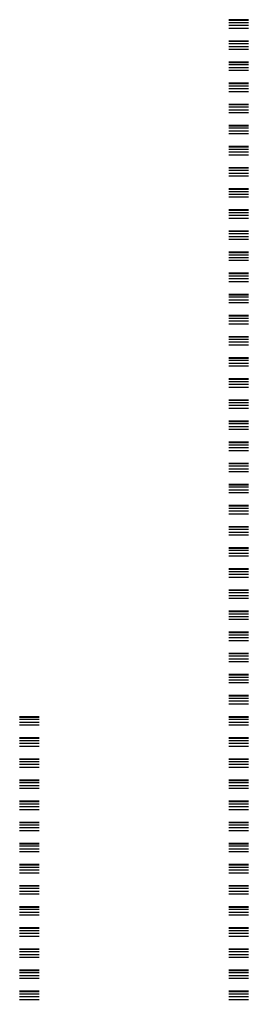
# Model space of a CAD drawing. Header units: millimetres. Extents: x 11948722 to 13111668, y -10771712 to -10232988.
# Drawn here: x 12301136 to 12317395, y -10679127 to -10609527 of the extents above; entities that cross this region are included whole.
import ezdxf

# ---------------------------------------------------------------- set-up
doc = ezdxf.new("R2010")
doc.units = ezdxf.units.MM
doc.header["$LTSCALE"] = 150
doc.header["$MEASUREMENT"] = 0
doc.layers.add('Xref-계단단면도$0$A-CEIL', color=6, linetype='CONTINUOUS')

msp = doc.modelspace()

# ---------------------------------------------------------------- linework, layer by layer
at = {"layer": 'Xref-계단단면도$0$A-CEIL', "ltscale": 1200}
for p, q in [((12316004.9, -10609527.1), (12317394.8, -10609527.1)), ((12316004.9, -10609567.1), (12317394.8, -10609567.1)), ((12316004.9, -10609727.1), (12317394.8, -10609727.1)), ((12316004.9, -10609927.1), (12317394.8, -10609927.1)), ((12316004.9, -10610127.1), (12317394.8, -10610127.1)), ((12316004.9, -10611027.1), (12317394.8, -10611027.1)), ((12316004.9, -10611067.1), (12317394.8, -10611067.1)), ((12316004.9, -10611227.1), (12317394.8, -10611227.1)), ((12316004.9, -10611427.1), (12317394.8, -10611427.1)), ((12316004.9, -10611627.1), (12317394.8, -10611627.1)), ((12316004.9, -10612527.1), (12317394.8, -10612527.1)), ((12316004.9, -10612567.1), (12317394.8, -10612567.1)), ((12316004.9, -10612727.1), (12317394.8, -10612727.1)), ((12316004.9, -10612927.1), (12317394.8, -10612927.1)), ((12316004.9, -10613127.1), (12317394.8, -10613127.1)), ((12316004.9, -10614027.1), (12317394.8, -10614027.1)), ((12316004.9, -10614067.1), (12317394.8, -10614067.1)), ((12316004.9, -10614227.1), (12317394.8, -10614227.1)), ((12316004.9, -10614427.1), (12317394.8, -10614427.1)), ((12316004.9, -10614627.1), (12317394.8, -10614627.1)), ((12316004.9, -10615527.1), (12317394.8, -10615527.1)), ((12316004.9, -10615567.1), (12317394.8, -10615567.1)), ((12316004.9, -10615727.1), (12317394.8, -10615727.1)), ((12316004.9, -10615927.1), (12317394.8, -10615927.1)), ((12316004.9, -10616127.1), (12317394.8, -10616127.1)), ((12316004.9, -10617027.1), (12317394.8, -10617027.1)), ((12316004.9, -10617067.1), (12317394.8, -10617067.1)), ((12316004.9, -10617227.1), (12317394.8, -10617227.1)), ((12316004.9, -10617427.1), (12317394.8, -10617427.1)), ((12316004.9, -10617627.1), (12317394.8, -10617627.1)), ((12316004.9, -10618527.1), (12317394.8, -10618527.1)), ((12316004.9, -10618567.1), (12317394.8, -10618567.1)), ((12316004.9, -10618727.1), (12317394.8, -10618727.1)), ((12316004.9, -10618927.1), (12317394.8, -10618927.1)), ((12316004.9, -10619127.1), (12317394.8, -10619127.1)), ((12316004.9, -10620027.1), (12317394.8, -10620027.1)), ((12316004.9, -10620067.1), (12317394.8, -10620067.1)), ((12316004.9, -10620227.1), (12317394.8, -10620227.1)), ((12316004.9, -10620427.1), (12317394.8, -10620427.1)), ((12316004.9, -10620627.1), (12317394.8, -10620627.1)), ((12316004.9, -10621527.1), (12317394.8, -10621527.1)), ((12316004.9, -10621567.1), (12317394.8, -10621567.1)), ((12316004.9, -10621727.1), (12317394.8, -10621727.1)), ((12316004.9, -10621927.1), (12317394.8, -10621927.1)), ((12316004.9, -10622127.1), (12317394.8, -10622127.1)), ((12316004.9, -10623027.1), (12317394.8, -10623027.1)), ((12316004.9, -10623067.1), (12317394.8, -10623067.1)), ((12316004.9, -10623227.1), (12317394.8, -10623227.1)), ((12316004.9, -10623427.1), (12317394.8, -10623427.1)), ((12316004.9, -10623627.1), (12317394.8, -10623627.1)), ((12316004.9, -10624527.1), (12317394.8, -10624527.1)), ((12316004.9, -10624567.1), (12317394.8, -10624567.1)), ((12316004.9, -10624727.1), (12317394.8, -10624727.1)), ((12316004.9, -10624927.1), (12317394.8, -10624927.1)), ((12316004.9, -10625127.1), (12317394.8, -10625127.1)), ((12316004.9, -10626027.1), (12317394.8, -10626027.1)), ((12316004.9, -10626067.1), (12317394.8, -10626067.1)), ((12316004.9, -10626227.1), (12317394.8, -10626227.1)), ((12316004.9, -10626427.1), (12317394.8, -10626427.1)), ((12316004.9, -10626627.1), (12317394.8, -10626627.1)), ((12316004.9, -10627527.1), (12317394.8, -10627527.1)), ((12316004.9, -10627567.1), (12317394.8, -10627567.1)), ((12316004.9, -10627727.1), (12317394.8, -10627727.1)), ((12316004.9, -10627927.1), (12317394.8, -10627927.1)), ((12316004.9, -10628127.1), (12317394.8, -10628127.1)), ((12316004.9, -10629027.1), (12317394.8, -10629027.1)), ((12316004.9, -10629067.1), (12317394.8, -10629067.1)), ((12316004.9, -10629227.1), (12317394.8, -10629227.1)), ((12316004.9, -10629427.1), (12317394.8, -10629427.1)), ((12316004.9, -10629627.1), (12317394.8, -10629627.1)), ((12316004.9, -10630527.1), (12317394.8, -10630527.1)), ((12316004.9, -10630567.1), (12317394.8, -10630567.1)), ((12316004.9, -10630727.1), (12317394.8, -10630727.1)), ((12316004.9, -10630927.1), (12317394.8, -10630927.1)), ((12316004.9, -10631127.1), (12317394.8, -10631127.1)), ((12316004.9, -10632027.1), (12317394.8, -10632027.1)), ((12316004.9, -10632067.1), (12317394.8, -10632067.1)), ((12316004.9, -10632227.1), (12317394.8, -10632227.1)), ((12316004.9, -10632427.1), (12317394.8, -10632427.1)), ((12316004.9, -10632627.1), (12317394.8, -10632627.1)), ((12316004.9, -10633527.1), (12317394.8, -10633527.1)), ((12316004.9, -10633567.1), (12317394.8, -10633567.1)), ((12316004.9, -10633727.1), (12317394.8, -10633727.1)), ((12316004.9, -10633927.1), (12317394.8, -10633927.1)), ((12316004.9, -10634127.1), (12317394.8, -10634127.1)), ((12316004.9, -10635027.1), (12317394.8, -10635027.1)), ((12316004.9, -10635067.1), (12317394.8, -10635067.1)), ((12316004.9, -10635227.1), (12317394.8, -10635227.1)), ((12316004.9, -10635427.1), (12317394.8, -10635427.1)), ((12316004.9, -10635627.1), (12317394.8, -10635627.1)), ((12316004.9, -10636527.1), (12317394.8, -10636527.1)), ((12316004.9, -10636567.1), (12317394.8, -10636567.1)), ((12316004.9, -10636727.1), (12317394.8, -10636727.1)), ((12316004.9, -10636927.1), (12317394.8, -10636927.1)), ((12316004.9, -10637127.1), (12317394.8, -10637127.1)), ((12316004.9, -10638027.1), (12317394.8, -10638027.1)), ((12316004.9, -10638067.1), (12317394.8, -10638067.1)), ((12316004.9, -10638227.1), (12317394.8, -10638227.1)), ((12316004.9, -10638427.1), (12317394.8, -10638427.1)), ((12316004.9, -10638627.1), (12317394.8, -10638627.1)), ((12316004.9, -10639527.1), (12317394.8, -10639527.1)), ((12316004.9, -10639567.1), (12317394.8, -10639567.1)), ((12316004.9, -10639727.1), (12317394.8, -10639727.1)), ((12316004.9, -10639927.1), (12317394.8, -10639927.1)), ((12316004.9, -10640127.1), (12317394.8, -10640127.1)), ((12316004.9, -10641027.1), (12317394.8, -10641027.1)), ((12316004.9, -10641067.1), (12317394.8, -10641067.1)), ((12316004.9, -10641227.1), (12317394.8, -10641227.1)), ((12316004.9, -10641427.1), (12317394.8, -10641427.1)), ((12316004.9, -10641627.1), (12317394.8, -10641627.1)), ((12316004.9, -10642527.1), (12317394.8, -10642527.1)), ((12316004.9, -10642567.1), (12317394.8, -10642567.1)), ((12316004.9, -10642727.1), (12317394.8, -10642727.1)), ((12316004.9, -10642927.1), (12317394.8, -10642927.1)), ((12316004.9, -10643127.1), (12317394.8, -10643127.1)), ((12316004.9, -10644027.1), (12317394.8, -10644027.1)), ((12316004.9, -10644067.1), (12317394.8, -10644067.1)), ((12316004.9, -10644227.1), (12317394.8, -10644227.1)), ((12316004.9, -10644427.1), (12317394.8, -10644427.1)), ((12316004.9, -10644627.1), (12317394.8, -10644627.1)), ((12316004.9, -10645527.1), (12317394.8, -10645527.1)), ((12316004.9, -10645567.1), (12317394.8, -10645567.1)), ((12316004.9, -10645727.1), (12317394.8, -10645727.1)), ((12316004.9, -10645927.1), (12317394.8, -10645927.1)), ((12316004.9, -10646127.1), (12317394.8, -10646127.1)), ((12316004.9, -10647027.1), (12317394.8, -10647027.1)), ((12316004.9, -10647067.1), (12317394.8, -10647067.1)), ((12316004.9, -10647227.1), (12317394.8, -10647227.1)), ((12316004.9, -10647427.1), (12317394.8, -10647427.1)), ((12316004.9, -10647627.1), (12317394.8, -10647627.1)), ((12316004.9, -10648527.1), (12317394.8, -10648527.1)), ((12316004.9, -10648567.1), (12317394.8, -10648567.1)), ((12316004.9, -10648727.1), (12317394.8, -10648727.1)), ((12316004.9, -10648927.1), (12317394.8, -10648927.1)), ((12316004.9, -10649127.1), (12317394.8, -10649127.1)), ((12316004.9, -10650027.1), (12317394.8, -10650027.1)), ((12316004.9, -10650067.1), (12317394.8, -10650067.1)), ((12316004.9, -10650227.1), (12317394.8, -10650227.1)), ((12316004.9, -10650427.1), (12317394.8, -10650427.1)), ((12316004.9, -10650627.1), (12317394.8, -10650627.1)), ((12316004.9, -10651527.1), (12317394.8, -10651527.1)), ((12316004.9, -10651567.1), (12317394.8, -10651567.1)), ((12316004.9, -10651727.1), (12317394.8, -10651727.1)), ((12316004.9, -10651927.1), (12317394.8, -10651927.1)), ((12316004.9, -10652127.1), (12317394.8, -10652127.1)), ((12316004.9, -10653027.1), (12317394.8, -10653027.1)), ((12316004.9, -10653067.1), (12317394.8, -10653067.1)), ((12316004.9, -10653227.1), (12317394.8, -10653227.1)), ((12316004.9, -10653427.1), (12317394.8, -10653427.1)), ((12316004.9, -10653627.1), (12317394.8, -10653627.1)), ((12316004.9, -10654527.1), (12317394.8, -10654527.1)), ((12316004.9, -10654567.1), (12317394.8, -10654567.1)), ((12316004.9, -10654727.1), (12317394.8, -10654727.1)), ((12316004.9, -10654927.1), (12317394.8, -10654927.1)), ((12316004.9, -10655127.1), (12317394.8, -10655127.1)), ((12316004.9, -10656027.1), (12317394.8, -10656027.1)), ((12316004.9, -10656067.1), (12317394.8, -10656067.1)), ((12316004.9, -10656227.1), (12317394.8, -10656227.1)), ((12316004.9, -10656427.1), (12317394.8, -10656427.1)), ((12316004.9, -10656627.1), (12317394.8, -10656627.1)), ((12316004.9, -10657527.1), (12317394.8, -10657527.1)), ((12316004.9, -10657567.1), (12317394.8, -10657567.1)), ((12316004.9, -10657727.1), (12317394.8, -10657727.1)), ((12316004.9, -10657927.1), (12317394.8, -10657927.1)), ((12316004.9, -10658127.1), (12317394.8, -10658127.1)), ((12301136.1, -10659027.1), (12302526, -10659027.1)), ((12301136.1, -10659067.1), (12302526, -10659067.1)), ((12301136.1, -10659227.1), (12302526, -10659227.1)), ((12316004.9, -10659027.1), (12317394.8, -10659027.1)), ((12316004.9, -10659067.1), (12317394.8, -10659067.1)), ((12316004.9, -10659227.1), (12317394.8, -10659227.1)), ((12301136.1, -10659427.1), (12302526, -10659427.1)), ((12301136.1, -10659627.1), (12302526, -10659627.1)), ((12316004.9, -10659427.1), (12317394.8, -10659427.1)), ((12316004.9, -10659627.1), (12317394.8, -10659627.1)), ((12301136.1, -10660527.1), (12302526, -10660527.1)), ((12301136.1, -10660567.1), (12302526, -10660567.1)), ((12316004.9, -10660527.1), (12317394.8, -10660527.1)), ((12316004.9, -10660567.1), (12317394.8, -10660567.1)), ((12301136.1, -10660727.1), (12302526, -10660727.1)), ((12301136.1, -10660927.1), (12302526, -10660927.1)), ((12301136.1, -10661127.1), (12302526, -10661127.1)), ((12316004.9, -10660727.1), (12317394.8, -10660727.1)), ((12316004.9, -10660927.1), (12317394.8, -10660927.1)), ((12316004.9, -10661127.1), (12317394.8, -10661127.1)), ((12301136.1, -10662027.1), (12302526, -10662027.1)), ((12301136.1, -10662067.1), (12302526, -10662067.1)), ((12301136.1, -10662227.1), (12302526, -10662227.1)), ((12301136.1, -10662427.1), (12302526, -10662427.1)), ((12301136.1, -10662627.1), (12302526, -10662627.1)), ((12316004.9, -10662027.1), (12317394.8, -10662027.1)), ((12316004.9, -10662067.1), (12317394.8, -10662067.1)), ((12316004.9, -10662227.1), (12317394.8, -10662227.1)), ((12316004.9, -10662427.1), (12317394.8, -10662427.1)), ((12316004.9, -10662627.1), (12317394.8, -10662627.1)), ((12301136.1, -10663527.1), (12302526, -10663527.1)), ((12301136.1, -10663567.1), (12302526, -10663567.1)), ((12301136.1, -10663727.1), (12302526, -10663727.1)), ((12301136.1, -10663927.1), (12302526, -10663927.1)), ((12316004.9, -10663527.1), (12317394.8, -10663527.1)), ((12316004.9, -10663567.1), (12317394.8, -10663567.1)), ((12316004.9, -10663727.1), (12317394.8, -10663727.1)), ((12316004.9, -10663927.1), (12317394.8, -10663927.1)), ((12301136.1, -10664127.1), (12302526, -10664127.1)), ((12316004.9, -10664127.1), (12317394.8, -10664127.1)), ((12301136.1, -10665027.1), (12302526, -10665027.1)), ((12301136.1, -10665067.1), (12302526, -10665067.1)), ((12301136.1, -10665227.1), (12302526, -10665227.1)), ((12301136.1, -10665427.1), (12302526, -10665427.1)), ((12316004.9, -10665027.1), (12317394.8, -10665027.1)), ((12316004.9, -10665067.1), (12317394.8, -10665067.1)), ((12316004.9, -10665227.1), (12317394.8, -10665227.1)), ((12316004.9, -10665427.1), (12317394.8, -10665427.1)), ((12301136.1, -10665627.1), (12302526, -10665627.1)), ((12316004.9, -10665627.1), (12317394.8, -10665627.1)), ((12301136.1, -10666527.1), (12302526, -10666527.1)), ((12301136.1, -10666567.1), (12302526, -10666567.1)), ((12301136.1, -10666727.1), (12302526, -10666727.1)), ((12316004.9, -10666527.1), (12317394.8, -10666527.1)), ((12316004.9, -10666567.1), (12317394.8, -10666567.1)), ((12316004.9, -10666727.1), (12317394.8, -10666727.1)), ((12301136.1, -10666927.1), (12302526, -10666927.1)), ((12301136.1, -10667127.1), (12302526, -10667127.1)), ((12316004.9, -10666927.1), (12317394.8, -10666927.1)), ((12316004.9, -10667127.1), (12317394.8, -10667127.1)), ((12301136.1, -10668027.1), (12302526, -10668027.1)), ((12301136.1, -10668067.1), (12302526, -10668067.1)), ((12301136.1, -10668227.1), (12302526, -10668227.1)), ((12316004.9, -10668027.1), (12317394.8, -10668027.1)), ((12316004.9, -10668067.1), (12317394.8, -10668067.1)), ((12316004.9, -10668227.1), (12317394.8, -10668227.1)), ((12301136.1, -10668427.1), (12302526, -10668427.1)), ((12301136.1, -10668627.1), (12302526, -10668627.1)), ((12316004.9, -10668427.1), (12317394.8, -10668427.1)), ((12316004.9, -10668627.1), (12317394.8, -10668627.1)), ((12301136.1, -10669527.1), (12302526, -10669527.1)), ((12301136.1, -10669567.1), (12302526, -10669567.1)), ((12316004.9, -10669527.1), (12317394.8, -10669527.1)), ((12316004.9, -10669567.1), (12317394.8, -10669567.1)), ((12301136.1, -10669727.1), (12302526, -10669727.1)), ((12301136.1, -10669927.1), (12302526, -10669927.1)), ((12301136.1, -10670127.1), (12302526, -10670127.1)), ((12316004.9, -10669727.1), (12317394.8, -10669727.1)), ((12316004.9, -10669927.1), (12317394.8, -10669927.1)), ((12316004.9, -10670127.1), (12317394.8, -10670127.1)), ((12301136.1, -10671027.1), (12302526, -10671027.1)), ((12301136.1, -10671067.1), (12302526, -10671067.1)), ((12316004.9, -10671027.1), (12317394.8, -10671027.1)), ((12316004.9, -10671067.1), (12317394.8, -10671067.1)), ((12301136.1, -10671227.1), (12302526, -10671227.1)), ((12301136.1, -10671427.1), (12302526, -10671427.1)), ((12301136.1, -10671627.1), (12302526, -10671627.1)), ((12316004.9, -10671227.1), (12317394.8, -10671227.1)), ((12316004.9, -10671427.1), (12317394.8, -10671427.1)), ((12316004.9, -10671627.1), (12317394.8, -10671627.1)), ((12301136.1, -10672527.1), (12302526, -10672527.1)), ((12301136.1, -10672567.1), (12302526, -10672567.1)), ((12301136.1, -10672727.1), (12302526, -10672727.1)), ((12301136.1, -10672927.1), (12302526, -10672927.1)), ((12301136.1, -10673127.1), (12302526, -10673127.1)), ((12316004.9, -10672527.1), (12317394.8, -10672527.1)), ((12316004.9, -10672567.1), (12317394.8, -10672567.1)), ((12316004.9, -10672727.1), (12317394.8, -10672727.1)), ((12316004.9, -10672927.1), (12317394.8, -10672927.1)), ((12316004.9, -10673127.1), (12317394.8, -10673127.1)), ((12301136.1, -10674027.1), (12302526, -10674027.1)), ((12301136.1, -10674067.1), (12302526, -10674067.1)), ((12301136.1, -10674227.1), (12302526, -10674227.1)), ((12301136.1, -10674427.1), (12302526, -10674427.1)), ((12316004.9, -10674027.1), (12317394.8, -10674027.1)), ((12316004.9, -10674067.1), (12317394.8, -10674067.1)), ((12316004.9, -10674227.1), (12317394.8, -10674227.1)), ((12316004.9, -10674427.1), (12317394.8, -10674427.1)), ((12301136.1, -10674627.1), (12302526, -10674627.1)), ((12316004.9, -10674627.1), (12317394.8, -10674627.1)), ((12301136.1, -10675527.1), (12302526, -10675527.1)), ((12301136.1, -10675567.1), (12302526, -10675567.1)), ((12301136.1, -10675727.1), (12302526, -10675727.1)), ((12301136.1, -10675927.1), (12302526, -10675927.1)), ((12316004.9, -10675527.1), (12317394.8, -10675527.1)), ((12316004.9, -10675567.1), (12317394.8, -10675567.1)), ((12316004.9, -10675727.1), (12317394.8, -10675727.1)), ((12316004.9, -10675927.1), (12317394.8, -10675927.1)), ((12301136.1, -10676127.1), (12302526, -10676127.1)), ((12316004.9, -10676127.1), (12317394.8, -10676127.1)), ((12301136.1, -10677027.1), (12302526, -10677027.1)), ((12301136.1, -10677067.1), (12302526, -10677067.1)), ((12301136.1, -10677227.1), (12302526, -10677227.1)), ((12316004.9, -10677027.1), (12317394.8, -10677027.1)), ((12316004.9, -10677067.1), (12317394.8, -10677067.1)), ((12316004.9, -10677227.1), (12317394.8, -10677227.1)), ((12301136.1, -10677427.1), (12302526, -10677427.1)), ((12301136.1, -10677627.1), (12302526, -10677627.1)), ((12316004.9, -10677427.1), (12317394.8, -10677427.1)), ((12316004.9, -10677627.1), (12317394.8, -10677627.1)), ((12301136.1, -10678527.1), (12302526, -10678527.1)), ((12301136.1, -10678567.1), (12302526, -10678567.1)), ((12301136.1, -10678727.1), (12302526, -10678727.1)), ((12316004.9, -10678527.1), (12317394.8, -10678527.1)), ((12316004.9, -10678567.1), (12317394.8, -10678567.1)), ((12316004.9, -10678727.1), (12317394.8, -10678727.1)), ((12301136.1, -10678927.1), (12302526, -10678927.1)), ((12301136.1, -10679127.1), (12302526, -10679127.1)), ((12316004.9, -10678927.1), (12317394.8, -10678927.1)), ((12316004.9, -10679127.1), (12317394.8, -10679127.1))]:
    msp.add_line(p, q, dxfattribs=at)

doc.saveas('drawing.dxf')
